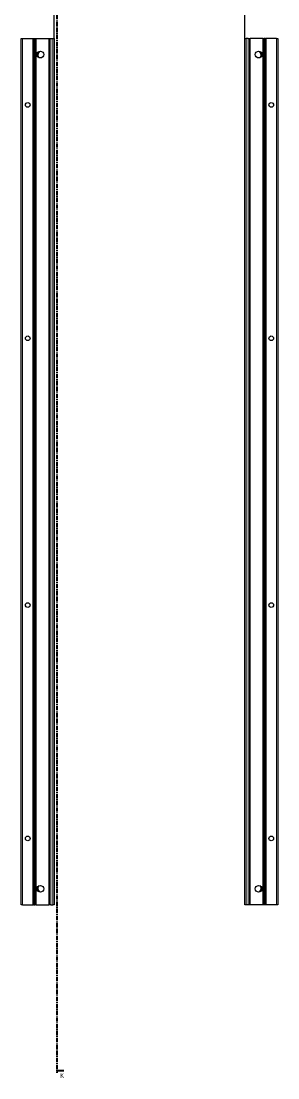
# Model space of a CAD drawing. Header units: millimetres. Extents: x -199 to 3603, y -1647 to 1507.
# Drawn here: x 1530 to 1915, y -1111 to 473 of the extents above; entities that cross this region are included whole.
import ezdxf

# ---------------------------------------------------------------- set-up
doc = ezdxf.new("R2010")
doc.units = ezdxf.units.MM
doc.linetypes.add('CENTER', pattern=[10.16, 6.35, -1.27, 1.27, -1.27])
doc.layers.add('FORMAT', color=7, linetype='Continuous')
doc.styles.add('SLDTEXTSTYLE0', font='TXT', dxfattribs={"width": 0.75})
doc.dimstyles.new('SLDDIMSTYLE0', dxfattribs={"dimtxt": 20, "dimasz": 10, "dimexe": 0, "dimexo": 0.0625, "dimgap": 5, "dimtad": 2, "dimdec": 1, "dimrnd": 1e-09, "dimzin": 12, "dimdsep": 46, "dimtxsty": 'SLDTEXTSTYLE0', "dimsah": 1, "dimcen": 0.09, "dimadec": 0, "dimazin": 3, "dimtfac": 1, "dimtofl": 0, "dimtmove": 0, "dimatfit": 3, "dimfxl": 0, "dimfrac": 2, "dimtolj": 1, "dimtzin": 12, "dimarcsym": 0})

# ---------------------------------------------------------------- blocks, each defined once
blk = doc.blocks.new('_D_4')
at = {"layer": 'FORMAT'}
for p, q in [((1579.8, 447.2), (1579.8, 646)), ((1579.8, 645), (1865.8, 645)), ((1865.8, 447.2), (1865.8, 646))]:
    blk.add_line(p, q, dxfattribs=at)
for points in [[(1579.8, 645), (1589.8, 643.5), (1589.8, 646.5)], [(1865.8, 645), (1855.8, 646.5), (1855.8, 643.5)]]:
    blk.add_solid(points, dxfattribs=at)
at = {"layer": 'FORMAT', "insert": (1700.6, 670.8), "char_height": 20, "attachment_point": 1, "style": 'SLDTEXTSTYLE0'}
blk.add_mtext('286', dxfattribs=at)

msp = doc.modelspace()

# ---------------------------------------------------------------- linework, layer by layer
at = {"color": 7, "linetype": 'CENTER', "lineweight": 35}
msp.add_line((1583.51, 1499.09), (1583.51, -1103.67), dxfattribs=at)
at = {"color": 7, "linetype": 'Continuous', "lineweight": 25}
for p, q in [((1530.08, -851.79), (1530.08, 447.21)), ((1530.08, 447.21), (1532.08, 447.21)), ((1532.08, 447.21), (1547.43, 447.21)), ((1547.43, 447.21), (1548.08, 447.21)), ((1548.08, 423.46), (1548.08, 447.21)), ((1548.08, 447.21), (1548.67, 447.21)), ((1548.67, 447.21), (1549.87, 447.21)), ((1549.87, 447.21), (1549.87, -851.79)), ((1549.87, 447.21), (1549.91, 447.21)), ((1549.91, 447.21), (1549.91, -851.79)), ((1549.91, 447.21), (1551.12, 447.21)), ((1551.12, 447.21), (1552.53, 447.21)), ((1552.53, 447.21), (1571.93, 447.21)), ((1571.93, 447.21), (1572.58, 447.21)), ((1572.58, -851.79), (1572.58, 447.21)), ((1572.58, 447.21), (1574.58, 447.21)), ((1574.58, 447.21), (1577.78, 447.21)), ((1577.78, 447.21), (1579.78, 447.21)), ((1579.78, 447.21), (1579.78, -851.79)), ((1865.78, -851.79), (1865.78, 447.21)), ((1865.78, 447.21), (1867.78, 447.21)), ((1870.98, 447.21), (1867.78, 447.21)), ((1870.98, 447.21), (1872.98, 447.21)), ((1872.98, 447.21), (1872.98, -851.79)), ((1872.98, 447.21), (1873.63, 447.21)), ((1893.03, 447.21), (1873.63, 447.21)), ((1893.03, 447.21), (1894.45, 447.21)), ((1895.65, 447.21), (1894.45, 447.21)), ((1895.65, -851.79), (1895.65, 447.21)), ((1895.69, 447.21), (1895.65, 447.21)), ((1895.69, -851.79), (1895.69, 447.21)), ((1896.9, 447.21), (1895.69, 447.21)), ((1896.9, 447.21), (1897.48, 447.21)), ((1897.48, 447.21), (1897.48, 423.46)), ((1897.48, 447.21), (1898.13, 447.21)), ((1913.48, 447.21), (1898.13, 447.21)), ((1913.48, 447.21), (1915.48, 447.21)), ((1915.48, 447.21), (1915.48, -851.79)), ((1558.13, 427.73), (1558.13, 428.14)), ((1887.43, 428.14), (1887.43, 427.73)), ((1548.14, 423.35), (1548.08, 423.46)), ((1548.08, 423.46), (1548.08, 421.96)), ((1548.08, 421.96), (1548.14, 422.06)), ((1548.08, 373.46), (1548.08, 421.96)), ((1548.14, 422.06), (1548.14, 423.35)), ((1897.48, 423.46), (1897.42, 423.35)), ((1897.42, 423.35), (1897.42, 422.06)), ((1897.42, 422.06), (1897.48, 421.96)), ((1897.48, 421.96), (1897.48, 423.46)), ((1897.48, 421.96), (1897.48, 373.46)), ((1548.14, 373.35), (1548.08, 373.46)), ((1548.08, 373.46), (1548.08, 371.96)), ((1548.08, 371.96), (1548.14, 372.06)), ((1548.08, 323.46), (1548.08, 371.96)), ((1548.14, 372.06), (1548.14, 373.35)), ((1897.48, 373.46), (1897.42, 373.35)), ((1897.42, 373.35), (1897.42, 372.06)), ((1897.42, 372.06), (1897.48, 371.96)), ((1897.48, 371.96), (1897.48, 373.46)), ((1897.48, 371.96), (1897.48, 323.46)), ((1548.14, 323.35), (1548.08, 323.46)), ((1548.08, 323.46), (1548.08, 321.96)), ((1548.08, 321.96), (1548.14, 322.06)), ((1548.08, 273.46), (1548.08, 321.96)), ((1548.14, 322.06), (1548.14, 323.35)), ((1897.48, 323.46), (1897.42, 323.35)), ((1897.42, 323.35), (1897.42, 322.06)), ((1897.42, 322.06), (1897.48, 321.96)), ((1897.48, 321.96), (1897.48, 323.46)), ((1897.48, 321.96), (1897.48, 273.46)), ((1548.14, 273.35), (1548.08, 273.46)), ((1548.08, 273.46), (1548.08, 271.96)), ((1548.08, 271.96), (1548.14, 272.06)), ((1548.08, 223.46), (1548.08, 271.96)), ((1548.14, 272.06), (1548.14, 273.35)), ((1897.48, 273.46), (1897.42, 273.35)), ((1897.42, 273.35), (1897.42, 272.06)), ((1897.42, 272.06), (1897.48, 271.96)), ((1897.48, 271.96), (1897.48, 273.46)), ((1897.48, 271.96), (1897.48, 223.46)), ((1548.14, 223.35), (1548.08, 223.46)), ((1548.08, 223.46), (1548.08, 221.96)), ((1548.08, 221.96), (1548.14, 222.06)), ((1548.08, 173.46), (1548.08, 221.96)), ((1548.14, 222.06), (1548.14, 223.35)), ((1897.48, 223.46), (1897.42, 223.35)), ((1897.42, 223.35), (1897.42, 222.06)), ((1897.42, 222.06), (1897.48, 221.96)), ((1897.48, 221.96), (1897.48, 223.46)), ((1897.48, 221.96), (1897.48, 173.46)), ((1548.14, 173.35), (1548.08, 173.46)), ((1548.08, 173.46), (1548.08, 171.96)), ((1548.08, 171.96), (1548.14, 172.06)), ((1548.08, 123.46), (1548.08, 171.96)), ((1548.14, 172.06), (1548.14, 173.35)), ((1897.48, 173.46), (1897.42, 173.35)), ((1897.42, 173.35), (1897.42, 172.06)), ((1897.42, 172.06), (1897.48, 171.96)), ((1897.48, 171.96), (1897.48, 173.46)), ((1897.48, 171.96), (1897.48, 123.46)), ((1548.14, 123.35), (1548.08, 123.46)), ((1548.08, 123.46), (1548.08, 121.96)), ((1548.08, 121.96), (1548.14, 122.06)), ((1548.08, 73.46), (1548.08, 121.96)), ((1548.14, 122.06), (1548.14, 123.35)), ((1897.48, 123.46), (1897.42, 123.35)), ((1897.42, 123.35), (1897.42, 122.06)), ((1897.42, 122.06), (1897.48, 121.96)), ((1897.48, 121.96), (1897.48, 123.46)), ((1897.48, 121.96), (1897.48, 73.46)), ((1548.14, 73.35), (1548.08, 73.46)), ((1548.08, 73.46), (1548.08, 71.96)), ((1548.08, 71.96), (1548.14, 72.06)), ((1548.08, 23.46), (1548.08, 71.96)), ((1548.14, 72.06), (1548.14, 73.35)), ((1897.48, 73.46), (1897.42, 73.35)), ((1897.42, 73.35), (1897.42, 72.06)), ((1897.42, 72.06), (1897.48, 71.96)), ((1897.48, 71.96), (1897.48, 73.46)), ((1897.48, 71.96), (1897.48, 23.46)), ((1548.14, 23.35), (1548.08, 23.46)), ((1548.08, 23.46), (1548.08, 21.96)), ((1548.08, 21.96), (1548.14, 22.06)), ((1548.08, -26.54), (1548.08, 21.96)), ((1548.14, 22.06), (1548.14, 23.35)), ((1897.48, 23.46), (1897.42, 23.35)), ((1897.42, 23.35), (1897.42, 22.06)), ((1897.42, 22.06), (1897.48, 21.96)), ((1897.48, 21.96), (1897.48, 23.46)), ((1897.48, 21.96), (1897.48, -26.54)), ((1548.14, -26.65), (1548.08, -26.54)), ((1548.08, -26.54), (1548.08, -28.04)), ((1548.08, -28.04), (1548.14, -27.94)), ((1548.08, -76.54), (1548.08, -28.04)), ((1548.14, -27.94), (1548.14, -26.65)), ((1897.48, -26.54), (1897.42, -26.65)), ((1897.42, -26.65), (1897.42, -27.94)), ((1897.42, -27.94), (1897.48, -28.04)), ((1897.48, -28.04), (1897.48, -26.54)), ((1897.48, -28.04), (1897.48, -76.54)), ((1548.14, -76.65), (1548.08, -76.54)), ((1548.08, -76.54), (1548.08, -78.04)), ((1548.08, -78.04), (1548.14, -77.94)), ((1548.08, -126.54), (1548.08, -78.04)), ((1548.14, -77.94), (1548.14, -76.65)), ((1897.48, -76.54), (1897.42, -76.65)), ((1897.42, -76.65), (1897.42, -77.94)), ((1897.42, -77.94), (1897.48, -78.04)), ((1897.48, -78.04), (1897.48, -76.54)), ((1897.48, -78.04), (1897.48, -126.54)), ((1548.14, -126.65), (1548.08, -126.54)), ((1548.08, -126.54), (1548.08, -128.04)), ((1548.14, -127.94), (1548.14, -126.65)), ((1897.48, -126.54), (1897.42, -126.65)), ((1897.42, -126.65), (1897.42, -127.94)), ((1897.48, -128.04), (1897.48, -126.54)), ((1548.08, -128.04), (1548.14, -127.94)), ((1548.08, -176.54), (1548.08, -128.04)), ((1897.42, -127.94), (1897.48, -128.04)), ((1897.48, -128.04), (1897.48, -176.54)), ((1548.14, -176.65), (1548.08, -176.54)), ((1548.08, -176.54), (1548.08, -178.04)), ((1548.08, -178.04), (1548.14, -177.94)), ((1548.08, -226.54), (1548.08, -178.04)), ((1548.14, -177.94), (1548.14, -176.65)), ((1897.48, -176.54), (1897.42, -176.65)), ((1897.42, -176.65), (1897.42, -177.94)), ((1897.42, -177.94), (1897.48, -178.04)), ((1897.48, -178.04), (1897.48, -176.54)), ((1897.48, -178.04), (1897.48, -226.54)), ((1548.14, -226.65), (1548.08, -226.54)), ((1548.08, -226.54), (1548.08, -228.04)), ((1548.08, -228.04), (1548.14, -227.94)), ((1548.08, -276.54), (1548.08, -228.04)), ((1548.14, -227.94), (1548.14, -226.65)), ((1897.48, -226.54), (1897.42, -226.65)), ((1897.42, -226.65), (1897.42, -227.94)), ((1897.42, -227.94), (1897.48, -228.04)), ((1897.48, -228.04), (1897.48, -226.54)), ((1897.48, -228.04), (1897.48, -276.54)), ((1548.14, -276.65), (1548.08, -276.54)), ((1548.08, -276.54), (1548.08, -278.04)), ((1548.08, -278.04), (1548.14, -277.94)), ((1548.08, -326.54), (1548.08, -278.04)), ((1548.14, -277.94), (1548.14, -276.65)), ((1897.48, -276.54), (1897.42, -276.65)), ((1897.42, -276.65), (1897.42, -277.94)), ((1897.42, -277.94), (1897.48, -278.04)), ((1897.48, -278.04), (1897.48, -276.54)), ((1897.48, -278.04), (1897.48, -326.54)), ((1548.14, -326.65), (1548.08, -326.54)), ((1548.08, -326.54), (1548.08, -328.04)), ((1548.08, -328.04), (1548.14, -327.94)), ((1548.08, -376.54), (1548.08, -328.04)), ((1548.14, -327.94), (1548.14, -326.65)), ((1897.48, -326.54), (1897.42, -326.65)), ((1897.42, -326.65), (1897.42, -327.94)), ((1897.42, -327.94), (1897.48, -328.04)), ((1897.48, -328.04), (1897.48, -326.54)), ((1897.48, -328.04), (1897.48, -376.54)), ((1548.14, -376.65), (1548.08, -376.54)), ((1548.08, -376.54), (1548.08, -378.04)), ((1548.08, -378.04), (1548.14, -377.94)), ((1548.08, -426.54), (1548.08, -378.04)), ((1548.14, -377.94), (1548.14, -376.65)), ((1897.48, -376.54), (1897.42, -376.65)), ((1897.42, -376.65), (1897.42, -377.94)), ((1897.42, -377.94), (1897.48, -378.04)), ((1897.48, -378.04), (1897.48, -376.54)), ((1897.48, -378.04), (1897.48, -426.54)), ((1548.14, -426.65), (1548.08, -426.54)), ((1548.08, -426.54), (1548.08, -428.04)), ((1548.14, -427.94), (1548.14, -426.65)), ((1897.48, -426.54), (1897.42, -426.65)), ((1897.42, -426.65), (1897.42, -427.94)), ((1897.48, -428.04), (1897.48, -426.54)), ((1548.08, -428.04), (1548.14, -427.94)), ((1548.08, -476.54), (1548.08, -428.04)), ((1897.42, -427.94), (1897.48, -428.04)), ((1897.48, -428.04), (1897.48, -476.54)), ((1548.14, -476.65), (1548.08, -476.54)), ((1548.08, -476.54), (1548.08, -478.04)), ((1548.08, -478.04), (1548.14, -477.94)), ((1548.08, -526.54), (1548.08, -478.04)), ((1548.14, -477.94), (1548.14, -476.65)), ((1897.48, -476.54), (1897.42, -476.65)), ((1897.42, -476.65), (1897.42, -477.94)), ((1897.42, -477.94), (1897.48, -478.04)), ((1897.48, -478.04), (1897.48, -476.54)), ((1897.48, -478.04), (1897.48, -526.54)), ((1548.14, -526.65), (1548.08, -526.54)), ((1548.08, -526.54), (1548.08, -528.04)), ((1548.08, -528.04), (1548.14, -527.94)), ((1548.08, -576.54), (1548.08, -528.04)), ((1548.14, -527.94), (1548.14, -526.65)), ((1897.48, -526.54), (1897.42, -526.65)), ((1897.42, -526.65), (1897.42, -527.94)), ((1897.42, -527.94), (1897.48, -528.04)), ((1897.48, -528.04), (1897.48, -526.54)), ((1897.48, -528.04), (1897.48, -576.54)), ((1548.14, -576.65), (1548.08, -576.54)), ((1548.08, -576.54), (1548.08, -578.04)), ((1548.08, -578.04), (1548.14, -577.94)), ((1548.08, -626.54), (1548.08, -578.04)), ((1548.14, -577.94), (1548.14, -576.65)), ((1897.48, -576.54), (1897.42, -576.65)), ((1897.42, -576.65), (1897.42, -577.94)), ((1897.42, -577.94), (1897.48, -578.04)), ((1897.48, -578.04), (1897.48, -576.54)), ((1897.48, -578.04), (1897.48, -626.54)), ((1548.14, -626.65), (1548.08, -626.54)), ((1548.08, -626.54), (1548.08, -628.04)), ((1548.08, -628.04), (1548.14, -627.94)), ((1548.08, -676.54), (1548.08, -628.04)), ((1548.14, -627.94), (1548.14, -626.65)), ((1897.48, -626.54), (1897.42, -626.65)), ((1897.42, -626.65), (1897.42, -627.94)), ((1897.42, -627.94), (1897.48, -628.04)), ((1897.48, -628.04), (1897.48, -626.54)), ((1897.48, -628.04), (1897.48, -676.54)), ((1548.14, -676.65), (1548.08, -676.54)), ((1548.08, -676.54), (1548.08, -678.04)), ((1548.08, -678.04), (1548.14, -677.94)), ((1548.08, -726.54), (1548.08, -678.04)), ((1548.14, -677.94), (1548.14, -676.65)), ((1897.48, -676.54), (1897.42, -676.65)), ((1897.42, -676.65), (1897.42, -677.94)), ((1897.42, -677.94), (1897.48, -678.04)), ((1897.48, -678.04), (1897.48, -676.54)), ((1897.48, -678.04), (1897.48, -726.54)), ((1548.14, -726.65), (1548.08, -726.54)), ((1548.08, -726.54), (1548.08, -728.04)), ((1548.08, -728.04), (1548.14, -727.94)), ((1548.08, -776.54), (1548.08, -728.04)), ((1548.14, -727.94), (1548.14, -726.65)), ((1897.48, -726.54), (1897.42, -726.65)), ((1897.42, -726.65), (1897.42, -727.94)), ((1897.42, -727.94), (1897.48, -728.04)), ((1897.48, -728.04), (1897.48, -726.54)), ((1897.48, -728.04), (1897.48, -776.54)), ((1548.14, -776.65), (1548.08, -776.54)), ((1548.08, -776.54), (1548.08, -778.04)), ((1548.08, -778.04), (1548.14, -777.94)), ((1548.08, -826.54), (1548.08, -778.04)), ((1548.14, -777.94), (1548.14, -776.65)), ((1897.48, -776.54), (1897.42, -776.65)), ((1897.42, -776.65), (1897.42, -777.94)), ((1897.42, -777.94), (1897.48, -778.04)), ((1897.48, -778.04), (1897.48, -776.54)), ((1897.48, -778.04), (1897.48, -826.54)), ((1548.14, -826.65), (1548.08, -826.54)), ((1548.08, -826.54), (1548.08, -828.04)), ((1548.08, -828.04), (1548.14, -827.94)), ((1548.08, -851.79), (1548.08, -828.04)), ((1548.14, -827.94), (1548.14, -826.65)), ((1558.13, -832.73), (1558.13, -832.32)), ((1887.43, -832.32), (1887.43, -832.73)), ((1897.48, -826.54), (1897.42, -826.65)), ((1897.42, -826.65), (1897.42, -827.94)), ((1897.42, -827.94), (1897.48, -828.04)), ((1897.48, -828.04), (1897.48, -826.54)), ((1897.48, -828.04), (1897.48, -851.79)), ((1532.08, -851.79), (1530.08, -851.79)), ((1532.08, -851.79), (1547.43, -851.79)), ((1548.08, -851.79), (1547.43, -851.79)), ((1548.67, -851.79), (1548.08, -851.79)), ((1548.67, -851.79), (1549.87, -851.79)), ((1549.87, -851.79), (1549.91, -851.79)), ((1549.91, -851.79), (1551.12, -851.79)), ((1552.53, -851.79), (1551.12, -851.79)), ((1552.53, -851.79), (1571.93, -851.79)), ((1572.58, -851.79), (1571.93, -851.79)), ((1574.58, -851.79), (1572.58, -851.79)), ((1574.58, -851.79), (1577.78, -851.79)), ((1579.78, -851.79), (1577.78, -851.79)), ((1867.78, -851.79), (1865.78, -851.79)), ((1870.98, -851.79), (1867.78, -851.79)), ((1872.98, -851.79), (1870.98, -851.79)), ((1873.63, -851.79), (1872.98, -851.79)), ((1893.03, -851.79), (1873.63, -851.79)), ((1894.45, -851.79), (1893.03, -851.79)), ((1895.65, -851.79), (1894.45, -851.79)), ((1895.69, -851.79), (1895.65, -851.79)), ((1896.9, -851.79), (1895.69, -851.79)), ((1897.48, -851.79), (1896.9, -851.79)), ((1898.13, -851.79), (1897.48, -851.79)), ((1913.48, -851.79), (1898.13, -851.79)), ((1915.48, -851.79), (1913.48, -851.79))]:
    msp.add_line(p, q, dxfattribs=at)
at = {"color": 8, "linetype": 'Continuous', "lineweight": 18}
for p, q in [((1532.08, 447.21), (1532.08, -851.79)), ((1547.43, -851.79), (1547.43, 447.21)), ((1548.67, 447.21), (1548.67, -851.79)), ((1551.12, -851.79), (1551.12, 447.21)), ((1552.53, 447.21), (1552.53, -851.79)), ((1571.93, -851.79), (1571.93, 447.21)), ((1574.58, 447.21), (1574.58, -851.79)), ((1577.78, -851.79), (1577.78, 447.21)), ((1867.78, 447.21), (1867.78, -851.79)), ((1870.98, -851.79), (1870.98, 447.21)), ((1873.63, 447.21), (1873.63, -851.79)), ((1893.03, -851.79), (1893.03, 447.21)), ((1894.45, 447.21), (1894.45, -851.79)), ((1896.9, -851.79), (1896.9, 447.21)), ((1898.13, 447.21), (1898.13, -851.79)), ((1913.48, -851.79), (1913.48, 447.21))]:
    msp.add_line(p, q, dxfattribs=at)
at = {"color": 7, "linetype": 'Continuous', "lineweight": 35}
msp.add_line((1594.15, -1100.67), (1583.51, -1100.67), dxfattribs=at)
at = {"color": 7, "linetype": 'Continuous', "lineweight": 25}
for centre, radius in [((1558.93, 423.21), 5), ((1886.63, 423.21), 5), ((1539.98, 347.71), 3.5), ((1905.58, 347.71), 3.5), ((1539.98, -2.29), 3.5), ((1905.58, -2.29), 3.5), ((1539.98, -402.29), 3.5), ((1905.58, -402.29), 3.5), ((1539.98, -752.29), 3.5), ((1905.58, -752.29), 3.5), ((1558.93, -827.79), 5), ((1886.63, -827.79), 5)]:
    msp.add_circle(centre, radius, dxfattribs=at)
for centre, radius, start, end in [((1560.43, 422.71), 5.25, 119.14074, 233.81086), ((1557.63, 427.73), 0.5, 299.14074, 0), ((1887.93, 427.73), 0.5, 180, 240.85926), ((1885.13, 422.71), 5.25, 306.18912, 60.85926), ((1560.43, -827.29), 5.25, 126.18914, 240.85926), ((1885.13, -827.29), 5.25, 299.14074, 53.81086), ((1557.63, -832.32), 0.5, 0, 60.85926), ((1887.93, -832.32), 0.5, 119.14074, 180)]:
    msp.add_arc(centre, radius, start, end, dxfattribs=at)
at = {"color": 7, "linetype": 'Continuous', "lineweight": 35}
msp.add_solid([(1583.51, -1100.67), (1590.51, -1101.79), (1590.51, -1099.55)], dxfattribs=at)

# ---------------------------------------------------------------- texts
at = {"color": 7, "linetype": 'Continuous', "insert": (1588.67, -1104.32), "char_height": 7, "attachment_point": 1, "style": 'SLDTEXTSTYLE0'}
msp.add_mtext('K', dxfattribs=at)

# ---------------------------------------------------------------- dimensions: what is measured, and where the dimension line sits
at = {"layer": 'FORMAT'}
dim = msp.add_linear_dim(base=(1865.78, 645), p1=(1579.78, 447.21), p2=(1865.78, 447.21), angle=0, dimstyle='SLDDIMSTYLE0', dxfattribs=at)
dim.commit()
dim.dimension.update_dxf_attribs({"geometry": '_D_4', "text_midpoint": (1722.78, 645), "dimtype": 160})

doc.saveas('drawing.dxf')
